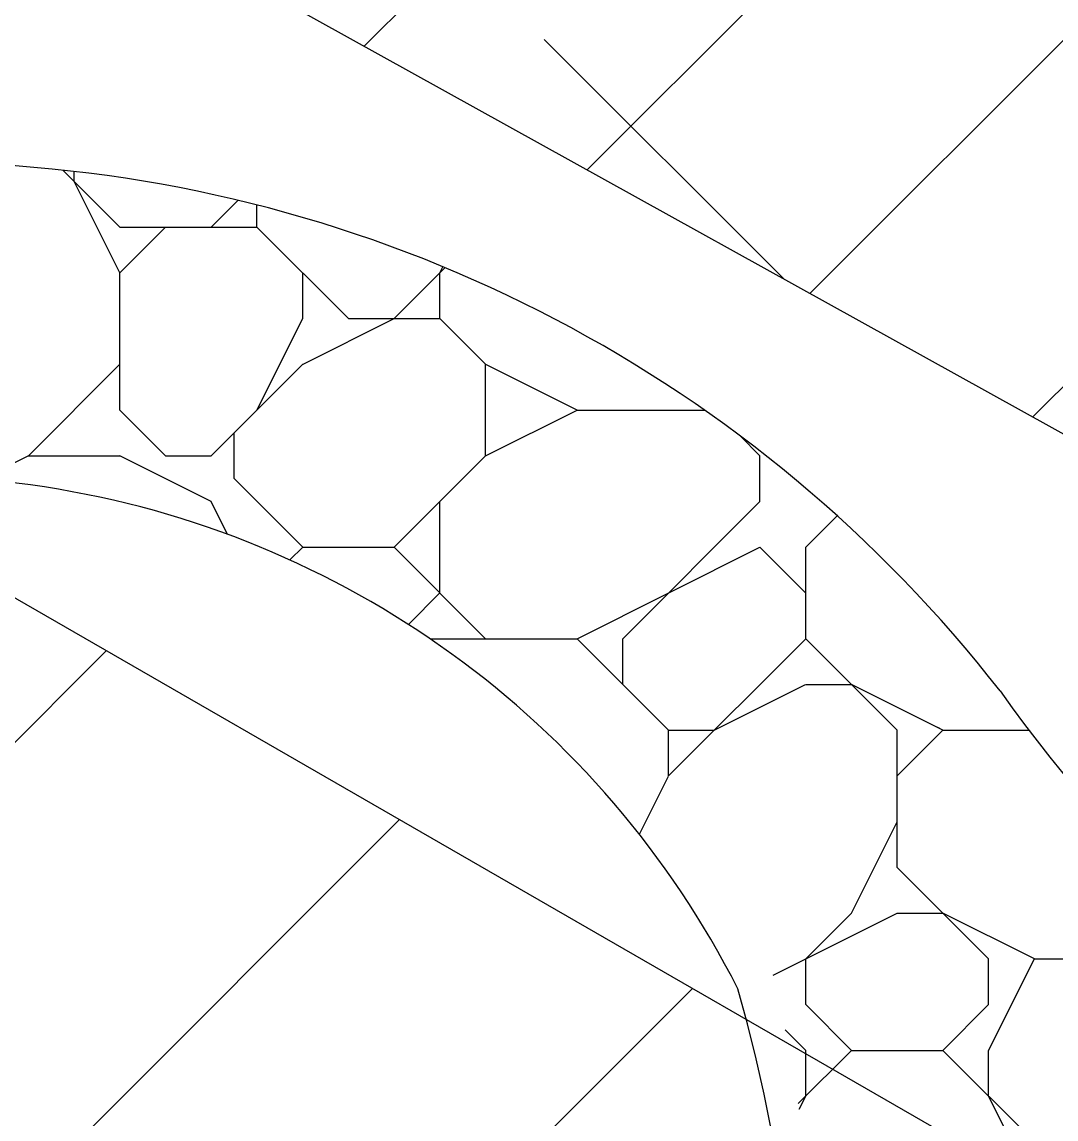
# Model space of a CAD drawing. Header units: millimetres. Extents: x 648844 to 649530, y 1246379 to 1246752.
# Drawn here: x 649079.51 to 649087.43, y 1246558.3 to 1246566.69 of the extents above; entities that cross this region are included whole.
import ezdxf

# ---------------------------------------------------------------- set-up
doc = ezdxf.new("R2010")
doc.units = ezdxf.units.MM
doc.header["$LTSCALE"] = 20
doc.header["$MEASUREMENT"] = 0
doc.layers.get('0').update_dxf_attribs({"linetype": 'CONTINUOUS'})
doc.layers.add('acera', color=8, linetype='CONTINUOUS')
pattern_1 = [(0, (2687.656187323621, -252.1344165771734), (7, 7), [2.1, -2.45, 0.35, -2.1]), (0, (2690.456187323667, -250.7344165772665), (7, 7), [0.35, -1.75, 1.4, -3.5]), (0, (2691.506187323597, -250.3844165771734), (7, 7), [0.35, -6.649999999999999]), (0, (2688.35618732369, -250.0344165770803), (7, 7), [1.4, -5.600000000000001]), (0, (2687.656187323621, -249.3344165771268), (7, 7), [0.7000000000000001, -6.3]), (0, (2692.556187323644, -248.6344165771734), (7, 7), [0.7000000000000001, -0.35, 0.35, -5.600000000000001]), (0, (2689.756187323597, -248.2844165770803), (7, 7), [1.05, -5.95]), (0, (2688.006187323597, -247.5844165771268), (7, 7), [0.7000000000000001, -6.3]), (0, (2690.806187323644, -246.8844165771734), (7, 7), [0.35, -2.1, 1.05, -3.5]), (0, (2689.406187323621, -246.5344165770803), (7, 7), [0.7000000000000001, -6.3]), (0, (2691.85618732369, -246.18441657722), (7, 7), [0.7000000000000001, -6.3]), (0, (2690.456187323667, -245.8344165771268), (7, 7), [0.7000000000000001, -6.3]), (0, (2693.256187323597, -245.4844165772665), (7, 7), [0.7000000000000001, -6.3]), (90, (2687.306187323644, -252.1344165771734), (-6.999999999999999, 7), [1.4, -0.35, 0.7000000000000001, -2.8, 1.4, -0.35]), (90, (2687.656187323621, -247.5844165771268), (-6.999999999999999, 7), [0.35, -6.649999999999999]), (90, (2688.706187323667, -249.68441657722), (-6.999999999999999, 7), [0.7000000000000001, -1.4, 0.35, -4.55]), (90, (2689.056187323644, -248.6344165771734), (-6.999999999999999, 7), [0.7000000000000001, -1.4, 1.05, -3.850000000000001]), (90, (2690.10618732369, -250.3844165771734), (-6.999999999999999, 7), [0.35, -3.5, 0.7000000000000001, -0.35, 0.7000000000000001, -1.4]), (90, (2690.456187323667, -251.0844165771268), (-6.999999999999999, 7), [0.35, -6.649999999999999]), (90, (2691.156187323621, -248.9844165772665), (-6.999999999999999, 7), [0.35, -0.35, 1.05, -5.25]), (90, (2691.506187323597, -250.0344165770803), (-6.999999999999999, 7), [0.7000000000000001, -2.8, 0.35, -0.35, 0.35, -2.45]), (90, (2692.206187323667, -251.7844165770803), (-6.999999999999999, 7), [1.05, -5.95]), (90, (2692.906187323621, -246.5344165770803), (-6.999999999999999, 7), [0.35, -0.35, 0.35, -5.95]), (90, (2693.256187323597, -248.2844165770803), (-6.999999999999999, 7), [1.05, -5.95]), (90, (2694.131187323597, -248.80941657722), (-6.999999999999999, 7), [0.35, -6.649999999999999]), (45, (2689.756187323597, -252.1344165771734), (7.771561172376096e-16, 7.000000000133173), [0.4949700000000001, -9.4045249368]), (45, (2689.056187323644, -245.4844165772665), (7.771561172376096e-16, 7.000000000133173), [0.4949700000000001, -1.48491, 1.48491, -6.434704936799999]), (45, (2689.756187323597, -246.5344165770803), (7.771561172376096e-16, 7.000000000133173), [0.9899400000000002, -2.4748738, 0.4949700000000001, -5.9397111368]), (45, (2691.156187323621, -246.8844165771734), (7.771561172376096e-16, 7.000000000133173), [0.9899400000000002, -3.464825, 0.4949700000000001, -4.9497599368]), (45, (2688.35618732369, -250.0344165770803), (7.771561172376096e-16, 7.000000000133173), [0.4949700000000001, -9.4045249368]), (45, (2690.10618732369, -250.0344165770803), (7.771561172376096e-16, 7.000000000133173), [1.484924, -8.414570936799999]), (45, (2691.506187323597, -249.3344165771268), (7.771561172376096e-16, 7.000000000133173), [0.4949700000000001, -2.969848, 0.4949700000000001, -5.9397069368]), (45, (2692.556187323644, -248.6344165771734), (7.771561172376096e-16, 7.000000000133173), [0.9899400000000002, -8.9095549368]), (45, (2693.956187323667, -248.6344165771734), (7.771561172376096e-16, 7.000000000133173), [0.9899400000000002, -8.9095549368]), (45, (2693.956187323667, -250.7344165772665), (7.771561172376096e-16, 7.000000000133173), [0.4949700000000001, -9.4045249368]), (45, (2693.256187323597, -247.2344165772665), (7.771561172376096e-16, 7.000000000133173), [0.4949700000000001, -9.4045249368]), (45, (2692.556187323644, -246.18441657722), (7.771561172376096e-16, 7.000000000133173), [0.4949700000000001, -9.4045249368]), (45, (2693.956187323667, -245.4844165772665), (7.771561172376096e-16, 7.000000000133173), [0.4949700000000001, -9.4045249368]), (45, (2687.306187323644, -245.4844165772665), (7.771561172376096e-16, 7.000000000133173), [0.4949700000000001, -9.4045249368]), (45, (2690.806187323644, -248.2844165770803), (7.771561172376096e-16, 7.000000000133173), [0.4949700000000001, -9.4045249368]), (45, (2691.506187323597, -245.4844165772665), (7.771561172376096e-16, 7.000000000133173), [0.4949700000000001, -3.464825, 0.4949700000000001, -5.444729936799999]), (45, (2688.35618732369, -249.3344165771268), (7.771561172376096e-16, 7.000000000133173), [0.9899400000000002, -8.9095549368]), (45, (2688.35618732369, -247.5844165771268), (7.771561172376096e-16, 7.000000000133173), [1.48491, -8.414584936799999]), (135, (2687.656187323621, -249.3344165771268), (-7.000000000133173, 7.771561172376096e-16), [0.74249, -9.1570049368]), (135, (2691.506187323597, -249.68441657722), (-7.000000000133173, 7.771561172376096e-16), [0.4949700000000001, -9.4045249368]), (135, (2693.60618732369, -248.6344165771734), (-7.000000000133173, 7.771561172376096e-16), [0.4949700000000001, -9.4045249368]), (135, (2691.156187323621, -247.2344165772665), (-7.000000000133173, 7.771561172376096e-16), [0.4949700000000001, -9.4045249368]), (135, (2691.506187323597, -246.18441657722), (-7.000000000133173, 7.771561172376096e-16), [0.4949700000000001, -9.4045249368]), (135, (2690.456187323667, -245.8344165771268), (-7.000000000133173, 7.771561172376096e-16), [0.4949700000000001, -9.4045249368]), (135, (2691.85618732369, -246.18441657722), (-7.000000000133173, 7.771561172376096e-16), [0.4949700000000001, -9.4045249368]), (135, (2687.656187323621, -250.3844165771734), (-7.000000000133173, 7.771561172376096e-16), [0.4949700000000001, -9.4045249368]), (135, (2689.056187323644, -247.93441657722), (-7.000000000133173, 7.771561172376096e-16), [0.4949700000000001, -9.4045249368]), (135, (2689.056187323644, -250.0344165770803), (-7.000000000133173, 7.771561172376096e-16), [0.9899400000000002, -8.9095549368]), (135, (2690.456187323667, -250.7344165772665), (-7.000000000133173, 7.771561172376096e-16), [0.9899400000000002, -8.9095549368]), (135, (2693.256187323597, -246.8844165771734), (-7.000000000133173, 7.771561172376096e-16), [0.9899400000000002, -8.9095549368]), (135, (2691.156187323621, -248.6344165771734), (-7.000000000133173, 7.771561172376096e-16), [0.4949700000000001, -9.4045249368]), (135, (2692.206187323667, -250.7344165772665), (-7.000000000133173, 7.771561172376096e-16), [0.9899400000000002, -5.939696000000001, 0.4949700000000001, -2.4748889368]), (135, (2688.006187323597, -247.5844165771268), (-7.000000000133173, 7.771561172376096e-16), [0.9899400000000002, -1.9798989, 0.9899400000000002, -5.9397160368]), (135, (2687.306187323644, -251.43441657722), (-7.000000000133173, 7.771561172376096e-16), [0.9898, -2.4752, 0.9898, -2.4752, 0.4949, -2.4745949368]), (26.56505118, (2689.756187323597, -250.0344165770803), (7.000000000000657, 3.569913253897994e-10), [1.5652, -0.7826, 0.7826, -12.522075839]), (26.56505118, (2690.806187323644, -245.8344165771268), (7.000000000000657, 3.569913253897994e-10), [1.5652, -14.087275839]), (26.56505118, (2690.806187323644, -250.7344165772665), (7.000000000000657, 3.569913253897994e-10), [0.7826, -14.869875839]), (26.56505118, (2687.656187323621, -250.3844165771734), (7.000000000000657, 3.569913253897994e-10), [0.7826, -14.869875839]), (26.56505118, (2689.056187323644, -248.6344165771734), (7.000000000000657, 3.569913253897994e-10), [0.7826, -14.869875839]), (26.56505118, (2687.656187323621, -247.93441657722), (7.000000000000657, 3.569913253897994e-10), [0.7826, -14.869875839]), (63.43494882, (2688.706187323667, -247.2344165772665), (3.569905482336821e-10, 7.000000000000657), [0.7825999999999981, -14.86987583899997]), (63.43494882, (2691.156187323621, -247.2344165772665), (3.569905482336821e-10, 7.000000000000657), [0.7825999999999981, -14.86987583899997]), (63.43494882, (2691.85618732369, -252.1344165771734), (3.569905482336821e-10, 7.000000000000657), [0.7825999999999981, -14.86987583899997]), (63.43494882, (2687.306187323644, -248.2844165770803), (3.569905482336821e-10, 7.000000000000657), [0.7825999999999981, -14.86987583899997]), (63.43494882, (2690.10618732369, -251.7844165770803), (3.569905482336821e-10, 7.000000000000657), [0.7825999999999981, -5.478199999999984, 0.7825999999999981, -8.60907583899997]), (116.56505118, (2689.056187323644, -245.8344165771268), (-3.569913253897994e-10, 7.000000000000657), [0.7826, -14.869875839]), (116.56505118, (2693.256187323597, -247.2344165772665), (-3.569913253897994e-10, 7.000000000000657), [0.7826, -14.869875839]), (116.56505118, (2690.10618732369, -245.8344165771268), (-3.569913253897994e-10, 7.000000000000657), [0.7826, -14.869875839]), (116.56505118, (2687.306187323644, -249.68441657722), (-3.569913253897994e-10, 7.000000000000657), [0.7826, -14.869875839]), (153.43494882, (2692.556187323644, -250.7344165772665), (-7.000000000000657, 3.569928797020339e-10), [0.7826, -14.869875839]), (153.43494882, (2693.956187323667, -248.9844165772665), (-7.000000000000657, 3.569928797020339e-10), [0.7826, -14.869875839]), (153.43494882, (2689.756187323597, -248.2844165770803), (-7.000000000000657, 3.569928797020339e-10), [0.7826, -14.869875839]), (153.43494882, (2690.806187323644, -246.8844165771734), (-7.000000000000657, 3.569928797020339e-10), [0.7826, -14.869875839]), (153.43494882, (2693.256187323597, -245.4844165772665), (-7.000000000000657, 3.569928797020339e-10), [0.7826, -14.869875839]), (153.43494882, (2688.35618732369, -252.1344165771734), (-7.000000000000657, 3.569928797020339e-10), [1.1739, -14.478575839])]

msp = doc.modelspace()

# ---------------------------------------------------------------- hatches: boundary and pattern name
h = msp.add_hatch()
h.set_pattern_fill('ANSI38', color=3, scale=15, style=0)
h.set_pattern_definition([(45, (-526.4316489867633, -3378.367883687839), (-1.325825214724776, 1.325825214724777), []), (135, (-526.4316489867633, -3378.367883687839), (-3.97747564417433, 1.325825214724777), [4.6875, -2.8125])])
h.paths.add_polyline_path([(649074.6452498117, 1246583.563912513), (649094.2426363732, 1246613.456396369), (649153.4128591382, 1246584.500745721), (649133.4856091051, 1246559.316503033), (649131.7639361151, 1246538.992300148), (649068.2827765732, 1246574.181717347)])
h.paths.add_polyline_path([(649079.0629513938, 1246573.737106845), (649108.5591314904, 1246573.737106845), (649108.5591314904, 1246579.229194161), (649079.0629513938, 1246579.229194161)], flags=24)
h = msp.add_hatch()
h.set_pattern_fill('ANSI31', color=2, scale=20, style=0)
h.set_pattern_definition([(45, (-526.4316489867633, -3378.367883687839), (-1.767766952966369, 1.767766952966369), [])])
edge = h.paths.add_edge_path()
edge.add_line((649057.8519686605, 1246574.731937029), (649143.484031076, 1246525.395827967))
edge.add_line((649021.4650291716, 1246521.520933308), (649057.8519686605, 1246574.731937029))
edge.add_line((649021.4650291716, 1246521.520933308), (649126.0130467353, 1246470.828113168))
edge.add_line((649143.484031076, 1246525.395827967), (649148.0277335674, 1246486.904175728))
h.paths.add_polyline_path([(649085.8330108997, 1246502.103295551), (649115.3070900415, 1246502.103295551), (649115.3070900415, 1246507.529080002), (649085.8330108997, 1246507.529080002)], flags=24)
at = {"layer": 'acera'}
h = msp.add_hatch(dxfattribs=at)
h.set_pattern_fill('PETRA11', color=254, scale=7, style=0, pattern_type=2)
h.set_pattern_definition(pattern_1)
h.paths.add_polyline_path([(649071.2706934181, 1246562.50831056), (649073.4727356432, 1246561.055585474, -0.5135380489675234), (649084.9917468935, 1246559.292864587), (649086.9992737494, 1246561.570875959, 0.4522405344808264)])
h.paths.add_polyline_path([(649084.9969597197, 1246537.901991578, 0.1352606362755049), (649080.3777930737, 1246543.745106497), (649078.6194032145, 1246544.844898028), (649076.8850160287, 1246543.280831721), (649078.607512018, 1246542.304661557, -0.1751426953176096), (649083.3028618462, 1246535.790520601, -0.1023461363383449), (649084.75033062, 1246524.754071045), (649087.1986743911, 1246524.573613609, 0.1171427945514718)])
h = msp.add_hatch(dxfattribs=at)
h.set_pattern_fill('PETRA11', color=254, scale=7, style=0, pattern_type=2)
h.set_pattern_definition(pattern_1)
h.paths.add_polyline_path([(649086.0821713828, 1246549.479762804), (649084.6325210375, 1246551.451285843, -0.1763438866259826), (649078.6194032168, 1246544.844898026), (649080.377793071, 1246543.745106499, 0.1520548087866719)])
h.paths.add_polyline_path([(649095.5612654366, 1246557.28000811, -0.2517194433561828), (649086.9971601473, 1246561.573880605), (649084.9917468941, 1246560.377253726, -0.1763438865665488), (649084.6325210375, 1246551.451285843), (649086.0821713828, 1246549.479762804, 0.1520548087848341), (649087.5235577527, 1246557.438947447, 0.1903564976438213), (649095.0832005175, 1246555.090385293), (649096.9925494711, 1246556.999734247, 0.04842990556729635)])
h.paths.add_polyline_path([(649096.992549471, 1246556.999734247), (649095.0832005175, 1246555.090385293, -0.5916945991175357), (649099.3027650958, 1246547.407039638), (649098.840412559, 1246546.566263067), (649101.0325590556, 1246545.316479191, 0.1120468816839663), (649102.2964890667, 1246548.488565335, -0.000192697987043976), (649102.302251415, 1246548.491762272), (649102.302251415, 1246550.848625655, 0.2921752322074579)])
h.paths.add_polyline_path([(649108.8272348439, 1246551.326884687, 0.1926939666102773), (649102.302251415, 1246550.848625655), (649102.302251415, 1246548.491762272, -0.1997711172939737), (649108.8307246862, 1246549.224587661)])

# ---------------------------------------------------------------- linework, layer by layer
at = {"color": 7}
msp.add_line((649057.8519686605, 1246574.731937029), (649143.484031076, 1246525.395827967), dxfattribs=at)
msp.add_lwpolyline([(649074.6452498117, 1246583.563912513), (649094.2426363732, 1246613.456396369), (649153.4128591382, 1246584.500745721), (649133.4856091051, 1246559.316503033), (649131.7639361151, 1246538.992300148), (649068.2827765732, 1246574.181717347), (649074.6452498117, 1246583.563912513)], dxfattribs=at)
at = {"layer": 'acera', "color": 254}
for centre, radius, start, end in [((649078.7227532483, 1246555.123059624), 10.49166941449749, 37.9203435913653, 135.5326830240362), ((649078.6004215829, 1246556.045415916), 7.169027974372193, 26.9352396439919, 135.6641336660943), ((649095.2735419349, 1246567.393612064), 10.11769587175136, 215.1346697751668, 271.6295770513703), ((649073.0997556458, 1246555.908623946), 12.36416356041286, 296.5144209088744, 15.88537223355213)]:
    msp.add_arc(centre, radius, start, end, dxfattribs=at)

doc.saveas('drawing.dxf')
